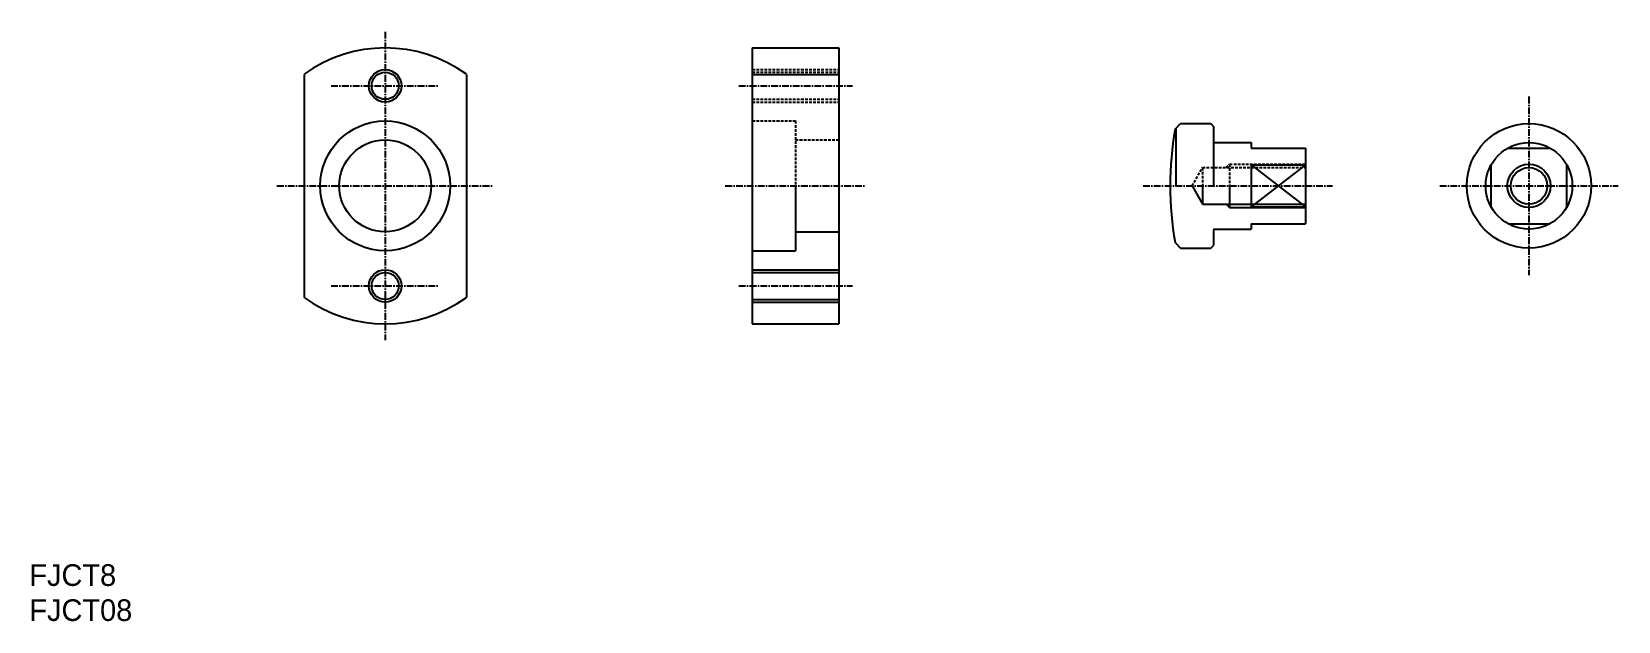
# Model space of a CAD drawing. Extents: x 0 to 294, y 0 to 109.
import ezdxf

# ---------------------------------------------------------------- set-up
doc = ezdxf.new("R2010")
doc.units = 0
doc.linetypes.add('CENTER', pattern=[2, 1.25, -0.25, 0.25, -0.25])
doc.linetypes.add('DASHED', pattern=[0.75, 0.5, -0.25])
doc.layers.get('0').update_dxf_attribs({"linetype": 'CONTINUOUS'})
doc.layers.add('CENTER', color=1, linetype='CENTER')

msp = doc.modelspace()

# ---------------------------------------------------------------- linework, layer by layer
at = {"color": 7, "linetype": 'CONTINUOUS'}
for p, q in [((133.62, 105.95), (149.62, 105.95)), ((133.62, 105.95), (133.62, 54.95)), ((149.62, 105.95), (149.62, 54.95)), ((133.62, 101.07), (149.62, 101.07)), ((211.76, 90.95), (212.76, 91.95)), ((211.95, 80.45), (211.95, 90.95)), ((212.76, 91.95), (218.34, 91.95)), ((218.34, 91.95), (218.84, 91.45)), ((218.84, 91.45), (218.84, 80.45)), ((219.04, 88.45), (225.84, 88.45)), ((225.84, 88.45), (225.84, 87.45)), ((225.84, 87.45), (235.84, 87.45)), ((235.84, 87.45), (235.84, 73.45)), ((273.3, 87.45), (281.05, 87.45)), ((225.84, 84.32), (235.84, 84.32)), ((225.84, 84.32), (225.84, 76.58)), ((225.84, 84.32), (235.84, 76.58)), ((235.84, 84.32), (225.84, 76.58)), ((270.17, 76.58), (270.17, 84.32)), ((284.17, 76.58), (284.17, 84.32)), ((141.62, 80.45), (141.62, 68.45)), ((214.89, 80.45), (216.84, 77.07)), ((216.84, 80.45), (216.84, 77.07)), ((221.84, 80.45), (221.84, 76.45)), ((216.84, 77.07), (235.84, 77.07)), ((225.84, 76.58), (235.84, 76.58)), ((225.84, 73.45), (225.84, 72.45)), ((225.84, 73.45), (235.84, 73.45)), ((273.3, 73.45), (281.05, 73.45)), ((141.62, 71.95), (149.62, 71.95)), ((218.84, 72.25), (218.84, 69.45)), ((219.04, 72.45), (225.84, 72.45)), ((133.62, 68.45), (141.62, 68.45)), ((211.76, 69.95), (212.76, 68.95)), ((212.76, 68.95), (218.34, 68.95)), ((218.34, 68.95), (218.84, 69.45)), ((133.62, 64.45), (149.62, 64.45)), ((133.62, 59.45), (149.62, 59.45)), ((133.62, 54.95), (149.62, 54.95))]:
    msp.add_line(p, q, dxfattribs=at)
for p, q in [((50.77, 101.07), (50.77, 59.83)), ((80.77, 101.07), (80.77, 59.83)), ((133.62, 93.2), (133.62, 93.2)), ((133.62, 80.45), (133.62, 80.45))]:
    msp.add_line(p, q)
at = {"color": 3, "linetype": 'DASHED'}
for p, q in [((133.62, 101.95), (149.62, 101.95)), ((133.62, 101.45), (149.62, 101.45)), ((133.62, 96.45), (149.62, 96.45)), ((133.62, 95.95), (149.62, 95.95)), ((133.62, 92.45), (141.62, 92.45)), ((141.62, 92.45), (141.62, 80.45)), ((141.62, 88.95), (149.62, 88.95)), ((214.89, 80.45), (216.84, 83.82)), ((216.84, 83.82), (235.84, 83.82)), ((216.84, 83.82), (216.84, 80.45)), ((221.21, 83.82), (221.84, 84.45)), ((221.84, 84.45), (235.84, 84.45)), ((221.84, 84.45), (221.84, 80.45))]:
    msp.add_line(p, q, dxfattribs=at)
at = {"color": 3, "linetype": 'CONTINUOUS'}
for p, q in [((221.21, 77.07), (221.84, 76.45)), ((221.84, 76.45), (235.84, 76.45)), ((133.62, 64.95), (149.62, 64.95)), ((133.62, 58.95), (149.62, 58.95))]:
    msp.add_line(p, q, dxfattribs=at)
for centre, radius in [((65.77, 98.95), 3), ((277.17, 80.45), 4), ((65.77, 61.95), 3)]:
    msp.add_circle(centre, radius, dxfattribs=at)
at = {"color": 7, "linetype": 'CONTINUOUS'}
for centre, radius in [((65.77, 98.95), 2.5), ((277.17, 80.45), 11.5), ((277.17, 80.45), 8), ((277.17, 80.45), 3.38), ((65.77, 61.95), 2.5)]:
    msp.add_circle(centre, radius, dxfattribs=at)
for radius in [12, 8.5]:
    msp.add_circle((65.77, 80.45), radius)
for start, end in [(53.9681, 126.0319), (233.9681, 306.0319)]:
    msp.add_arc((65.77, 80.45), 25.5, start, end)
for centre, radius, start, end in [((270.84, 80.45), 60, 169.9213, 190.0787), ((219.04, 88.65), 0.2, 180, 270), ((219.04, 72.25), 0.2, 90, 180)]:
    msp.add_arc(centre, radius, start, end, dxfattribs=at)
at = {"layer": 'CENTER', "color": 1, "linetype": 'CENTER'}
for p, q in [((65.77, 108.95), (65.77, 51.95)), ((55.77, 98.95), (75.77, 98.95)), ((131.12, 98.95), (152.12, 98.95)), ((277.17, 96.95), (277.17, 63.95)), ((45.77, 80.45), (85.77, 80.45)), ((128.62, 80.45), (154.62, 80.45)), ((205.84, 80.45), (240.84, 80.45)), ((260.67, 80.45), (293.67, 80.45)), ((55.77, 61.95), (75.77, 61.95)), ((131.12, 61.95), (152.12, 61.95))]:
    msp.add_line(p, q, dxfattribs=at)

# ---------------------------------------------------------------- texts
for s, p in [('FJCT8', (0, 6.48)), ('FJCT08', (0, 0))]:
    msp.add_text(s, height=4).set_placement(p)

doc.saveas('drawing.dxf')
